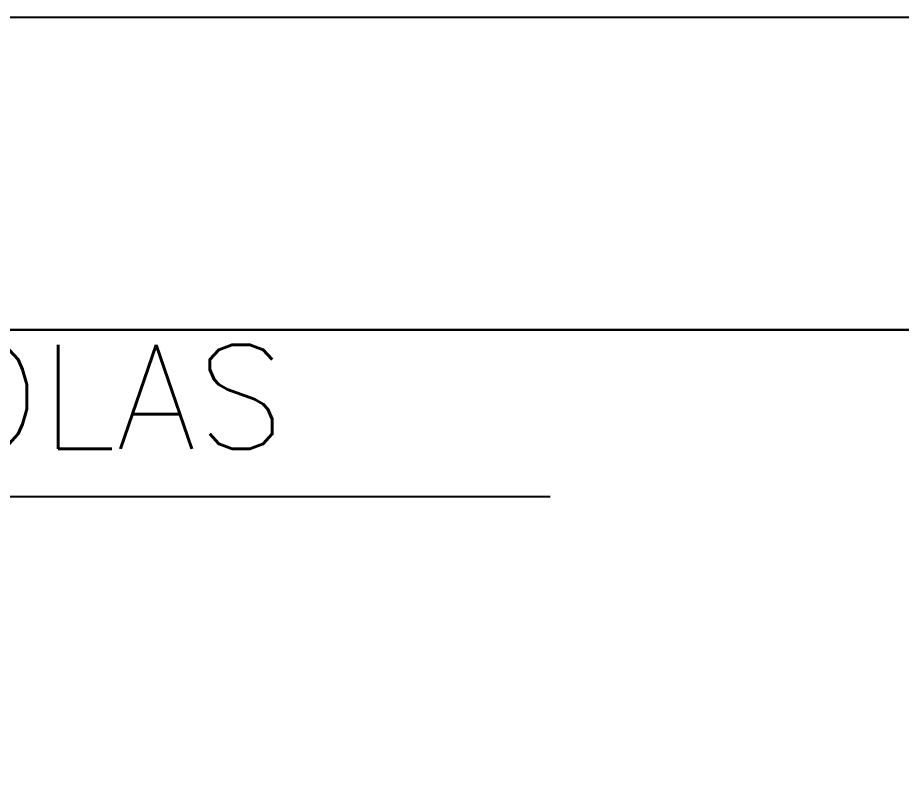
# Model space of a CAD drawing. Header units: millimetres. Extents: x 0 to 42050, y 0 to 29700.
# Drawn here: x 34969 to 36031, y 22389 to 23316 of the extents above; entities that cross this region are included whole.
import ezdxf

# ---------------------------------------------------------------- set-up
doc = ezdxf.new("R2010")
doc.units = ezdxf.units.MM
doc.header["$LTSCALE"] = 50
doc.linetypes.add('PHANTOM', pattern=[63.5, 31.75, -6.35, 6.35, -6.35, 6.35, -6.35])
doc.layers.add('TDM', color=2, linetype='Continuous')
doc.layers.add('TR100', color=3, linetype='Continuous')
doc.layers.add('TLM', color=1, linetype='PHANTOM', lineweight=30)
doc.styles.add('TR100', font='simplex.shx')
doc.dimstyles.new('SEG-S-50x500', dxfattribs={"dimscale": 50, "dimtxt": 2.5, "dimasz": 2.5, "dimexe": 1.5, "dimexo": 1.5, "dimgap": 1, "dimtad": 1, "dimdec": 0, "dimlfac": 10, "dimtxsty": 'TR100', "dimcen": 2.5, "dimclrd": 256, "dimclre": 256, "dimclrt": 3, "dimadec": 0, "dimazin": 0, "dimtfac": 1, "dimtdec": 0, "dimtmove": 0, "dimatfit": 3, "dimfxl": 0, "dimarcsym": 0})

# ---------------------------------------------------------------- blocks, each defined once
blk = doc.blocks.new('*D27')
at = {"layer": 'Defpoints', "color": 0}
for p in [(55073.2, 23112.1), (55073.2, 22749), (64552.5, 21684.8)]:
    blk.add_point(p, dxfattribs=at)
at = {"layer": 'TDM', "lineweight": -2}
for p, q in [((55073.2, 22824), (55073.2, 23187.1)), ((64552.5, 21759.8), (64552.5, 23187.1)), ((64427.5, 23112.1), (55198.2, 23112.1))]:
    blk.add_line(p, q, dxfattribs=at)
at = {"layer": 'TDM'}
for points in [[(55198.2, 23132.9), (55198.2, 23091.3), (55073.2, 23112.1)], [(64427.5, 23132.9), (64427.5, 23091.3), (64552.5, 23112.1)]]:
    blk.add_solid(points, dxfattribs=at)
at = {"layer": 'TDM', "color": 3, "insert": (59812.9, 23224.6), "char_height": 125, "attachment_point": 5, "style": 'TR100'}
blk.add_mtext('PT a PT = 94793', dxfattribs=at)
blk = doc.blocks.new('A$C8ff1fb60')
at = {"layer": 'TLM'}
blk.add_lwpolyline([(-8242.66, 2989.4), (-8951.77, 2989.4), (-8951.77, 457.67), (2688.27, 457.67), (2688.27, 2989.4), (-7983.73, 2989.4)], dxfattribs=at)
at = {"layer": 'TR100', "style": 'TR100'}
blk.add_text('ESTOCAGEM DE BOLAS', height=125, dxfattribs=at).set_placement((-3333.18, 2846.32))
at = {"layer": 'TDM'}
dim = blk.add_linear_dim(base=(-8011.29, 3364.4), p1=(1468.04, 1937.09), p2=(-8011.29, 3001.29), text='PT a PT = <>', dimstyle='SEG-S-50x500', dxfattribs=at)
dim.commit()
dim.dimension.update_dxf_attribs({"geometry": '*D27', "text_midpoint": (-3271.63, 3476.9), "insert": (-63084.48, -19747.7)})
blk.add_leader([(-3999.08, 2548.79), (-3361.32, 2789.15), (-1140.43, 2789.15)], dimstyle='SEG-S-50x500', override={"dimgap": 1, "dimtad": 0, "dimldrblk": 'Dot'}, dxfattribs=at)

msp = doc.modelspace()

# ---------------------------------------------------------------- block references
at = {"layer": 'TDM'}
msp.add_blockref('A$C8ff1fb60', (36749.24, 19951.45), dxfattribs=at)

doc.saveas('drawing.dxf')
